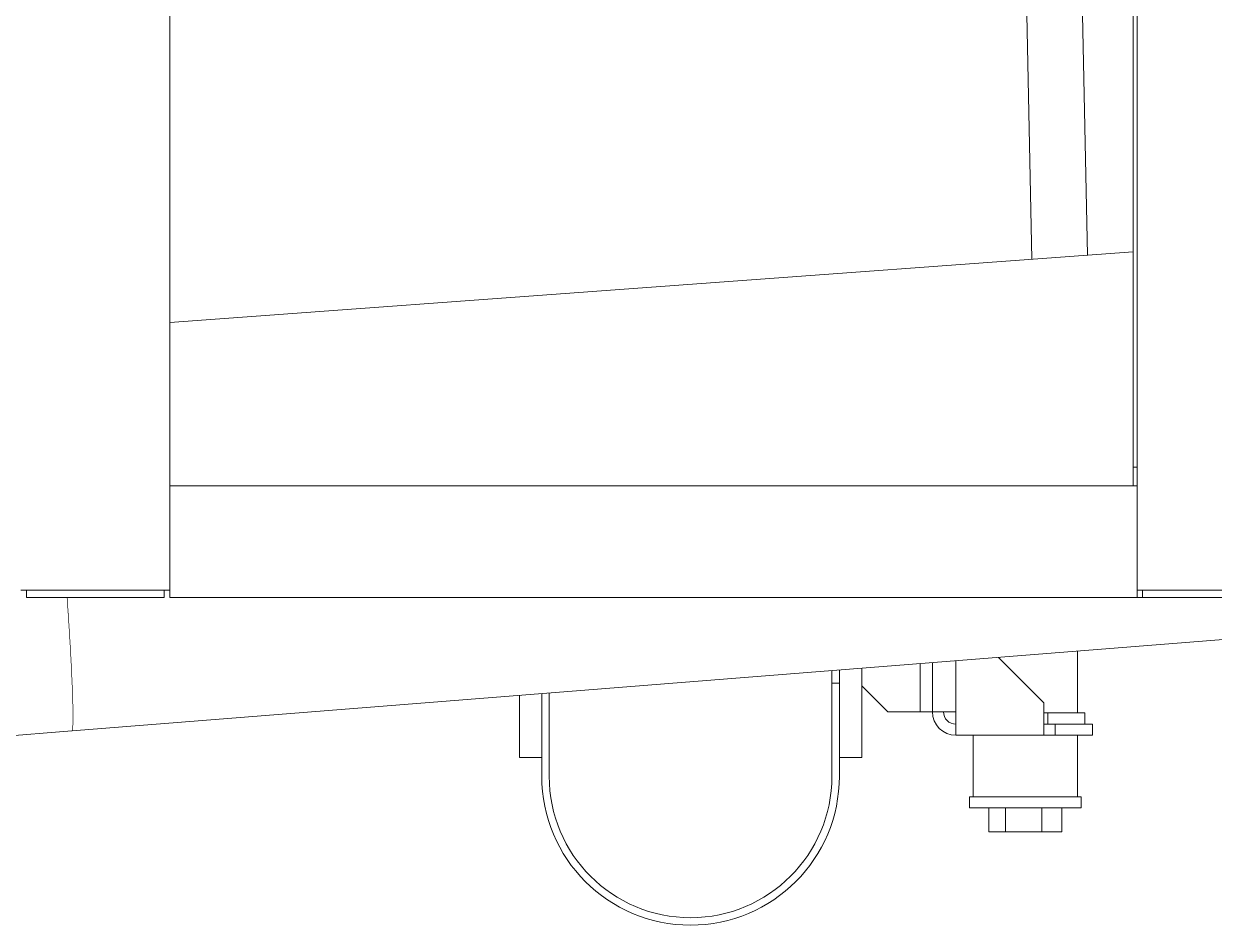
# Model space of a CAD drawing. Header units: millimetres. Extents: x -16985 to -606, y 2122 to 9380.
# Drawn here: x -13392.8 to -13072.8, y 4670.2 to 4912.3 of the extents above; entities that cross this region are included whole.
import ezdxf

# ---------------------------------------------------------------- set-up
doc = ezdxf.new("R2010")
doc.units = ezdxf.units.MM
doc.linetypes.add('K5LT32768', pattern=[0])
doc.linetypes.add('K5LT_THIN', pattern=[0])

msp = doc.modelspace()

# ---------------------------------------------------------------- linework, layer by layer
at = {"color": 7, "linetype": 'K5LT_THIN', "lineweight": 18}
for p, q in [((-13093.55, 4760.19), (-13093.55, 5622.2)), ((-13353.55, 4760.19), (-13353.55, 5557.22)), ((-13094.55, 5073.19), (-13094.55, 4793.19)), ((-13124.5, 4978.19), (-13121.82, 4849.03)), ((-13106.84, 4850.13), (-13109.49, 4978.19)), ((-13353.55, 4832.04), (-13094.55, 4851.03)), ((-13093.55, 4793.19), (-13094.55, 4793.19)), ((-13094.55, 4793.19), (-13094.55, 4788.19)), ((-13353.55, 4788.19), (-13093.55, 4788.19)), ((-13353.55, 4760.19), (-13393.55, 4760.19)), ((-13392.05, 4758.19), (-13392.05, 4760.19)), ((-13355.05, 4758.19), (-13392.05, 4758.19)), ((-13355.05, 4758.19), (-13355.05, 4760.19)), ((-13353.55, 4758.19), (-13353.55, 4760.19)), ((-13353.55, 4758.19), (-13093.55, 4758.19)), ((-13033.55, 4760.19), (-13093.55, 4760.19)), ((-13093.55, 4758.19), (-13093.55, 4760.19)), ((-13092.05, 4758.19), (-13093.55, 4758.19)), ((-13092.05, 4758.19), (-13092.05, 4760.19)), ((-13035.05, 4758.19), (-13092.05, 4758.19)), ((-13379.76, 4722.38), (-12981.33, 4753.95)), ((-12981.33, 4753.95), (-13379.76, 4722.38)), ((-13118.55, 4729.89), (-13130.78, 4742.11)), ((-13109.55, 4727.19), (-13109.55, 4743.79)), ((-13175.55, 4710.19), (-13175.55, 4738.56)), ((-13175.55, 4735.19), (-13175.55, 4738.56)), ((-13173.55, 4738.72), (-13173.55, 4735.19)), ((-13167.55, 4715.19), (-13167.55, 4739.2)), ((-13148.55, 4727.49), (-13148.55, 4740.7)), ((-13253.55, 4710.19), (-13253.55, 4732.38)), ((-13251.55, 4732.54), (-13251.55, 4710.19)), ((-13251.55, 4710.19), (-13251.55, 4732.54)), ((-13175.55, 4735.19), (-13175.55, 4710.19)), ((-13173.55, 4735.19), (-13175.55, 4735.19)), ((-13173.55, 4735.19), (-13173.55, 4710.19)), ((-13167.55, 4734.49), (-13160.55, 4727.49)), ((-13259.55, 4731.91), (-13259.55, 4715.19)), ((-13118.55, 4729.89), (-13118.55, 4721.19)), ((-13160.55, 4727.49), (-13151.85, 4727.49)), ((-13148.55, 4727.49), (-13151.85, 4727.49)), ((-13142.25, 4727.49), (-13148.55, 4727.49)), ((-13142.25, 4727.49), (-13142.25, 4721.19)), ((-13118.55, 4727.19), (-13117.55, 4727.19)), ((-13117.55, 4724.19), (-13117.55, 4727.19)), ((-13117.55, 4727.19), (-13107.55, 4727.19)), ((-13107.55, 4727.19), (-13107.55, 4724.19)), ((-13118.55, 4724.19), (-13115.55, 4724.19)), ((-13115.55, 4721.19), (-13115.55, 4724.19)), ((-13115.55, 4724.19), (-13105.55, 4724.19)), ((-13105.55, 4724.19), (-13105.55, 4721.19)), ((-13409.75, 4720), (-13379.86, 4722.37)), ((-13142.25, 4721.19), (-13118.55, 4721.19)), ((-13137.55, 4721.19), (-13137.55, 4704.69)), ((-13115.55, 4721.19), (-13118.55, 4721.19)), ((-13105.55, 4721.19), (-13115.55, 4721.19)), ((-13109.55, 4704.69), (-13109.55, 4721.19)), ((-13259.55, 4715.19), (-13256.55, 4715.19)), ((-13256.55, 4715.19), (-13253.55, 4715.19)), ((-13173.55, 4715.19), (-13170.55, 4715.19)), ((-13170.55, 4715.19), (-13167.55, 4715.19)), ((-13138.55, 4704.69), (-13138.55, 4701.69)), ((-13138.55, 4704.69), (-13108.55, 4704.69)), ((-13108.55, 4701.69), (-13108.55, 4704.69)), ((-13138.55, 4701.69), (-13108.55, 4701.69)), ((-13133.35, 4701.69), (-13133.35, 4695.29)), ((-13128.92, 4701.69), (-13128.92, 4695.29)), ((-13119.12, 4701.69), (-13119.12, 4695.29)), ((-13113.75, 4701.69), (-13113.75, 4695.29)), ((-13128.92, 4695.29), (-13133.35, 4695.29)), ((-13119.12, 4695.29), (-13128.92, 4695.29)), ((-13113.75, 4695.29), (-13119.12, 4695.29))]:
    msp.add_line(p, q, dxfattribs=at)
at = {"color": 8, "linetype": 'K5LT32768', "lineweight": 15, "true_color": 0x808080}
for p, q in [((-13151.85, 4740.44), (-13151.85, 4727.49)), ((-13142.25, 4741.2), (-13142.25, 4727.49))]:
    msp.add_line(p, q, dxfattribs=at)
at = {"color": 7, "linetype": 'K5LT_THIN', "const_width": 0.18}
msp.add_lwpolyline([(-13379.86, 4722.37), (-13379.74, 4722.56), (-13379.64, 4723.11), (-13379.57, 4724.01), (-13379.54, 4725.26), (-13379.54, 4726.85), (-13379.56, 4728.76), (-13379.62, 4730.99), (-13379.71, 4733.52), (-13379.83, 4736.32), (-13379.97, 4739.38), (-13380.14, 4742.68), (-13380.34, 4746.19), (-13380.57, 4749.89), (-13380.82, 4753.75), (-13381.09, 4757.74), (-13381.12, 4758.19)], dxfattribs=at)
at = {"color": 7, "linetype": 'K5LT_THIN', "lineweight": 18}
for centre, radius, start, end in [((-13142.25, 4727.49), 6.3, 180, 270), ((-13142.25, 4727.49), 3.3, 180, 270), ((-13213.55, 4710.19), 40, 180, 0), ((-13213.55, 4710.19), 38, 180, 270), ((-13213.55, 4710.19), 38, 270, 0)]:
    msp.add_arc(centre, radius, start, end, dxfattribs=at)

doc.saveas('drawing.dxf')
